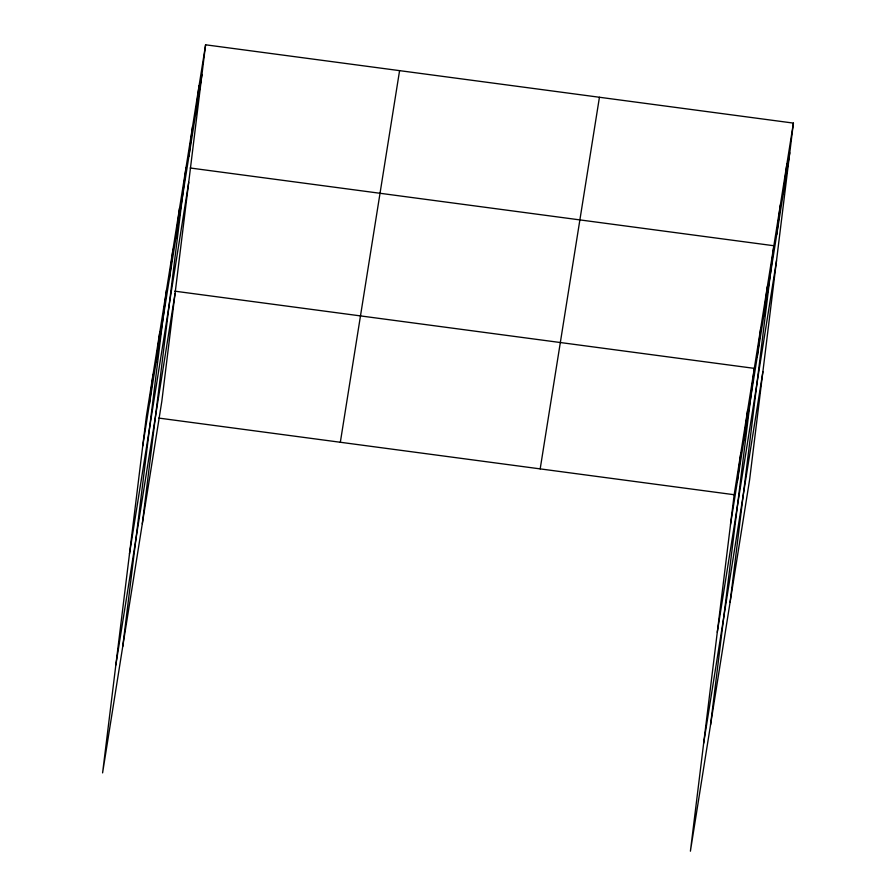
<?xml version="1.0" encoding="UTF-8"?>
<svg xmlns="http://www.w3.org/2000/svg" width="896" height="896" viewBox="0 0 896 896"><rect width="100%" height="100%" fill="white"/><g stroke="black" fill="none" stroke-linecap="round" stroke-linejoin="round"><path stroke-width="1.34" d="M149.43 403.984L153.07 374.304M156.139 361.861L159.79 332.192M122.73 646.542L166.499 290.069M169.378 278.869L173.018 249.189M175.885 237.989L179.536 208.309M142.285 523.914L186.054 167.44M188.922 156.24L192.573 126.56M195.44 115.36L199.08 85.68M205.598 44.8L161.829 401.274L102.592 772.901L146.362 416.416L205.598 44.8L793.408 123.099L749.638 479.584L690.402 851.2L734.171 494.726L793.408 123.099M737.24 482.283L740.88 452.603M743.949 440.171L747.6 410.491M710.539 724.853L754.309 368.368L174.754 291.166M757.187 357.179L760.827 327.499M763.706 316.299L767.346 286.619M730.094 602.213L773.864 245.739L190.176 167.989M776.731 234.539L780.382 204.859M783.25 193.659L786.89 163.979M142.71 446.096L201.958 74.48M129.472 553.941L188.72 182.325M115.83 665.056L175.078 293.429M340.334 442.266L399.582 70.638M540.187 468.888L599.435 97.261M730.52 524.406L789.768 152.779M717.282 632.251L776.53 260.624M703.64 743.355L762.888 371.739M158.738 418.074L734.171 494.726"/></g></svg>
